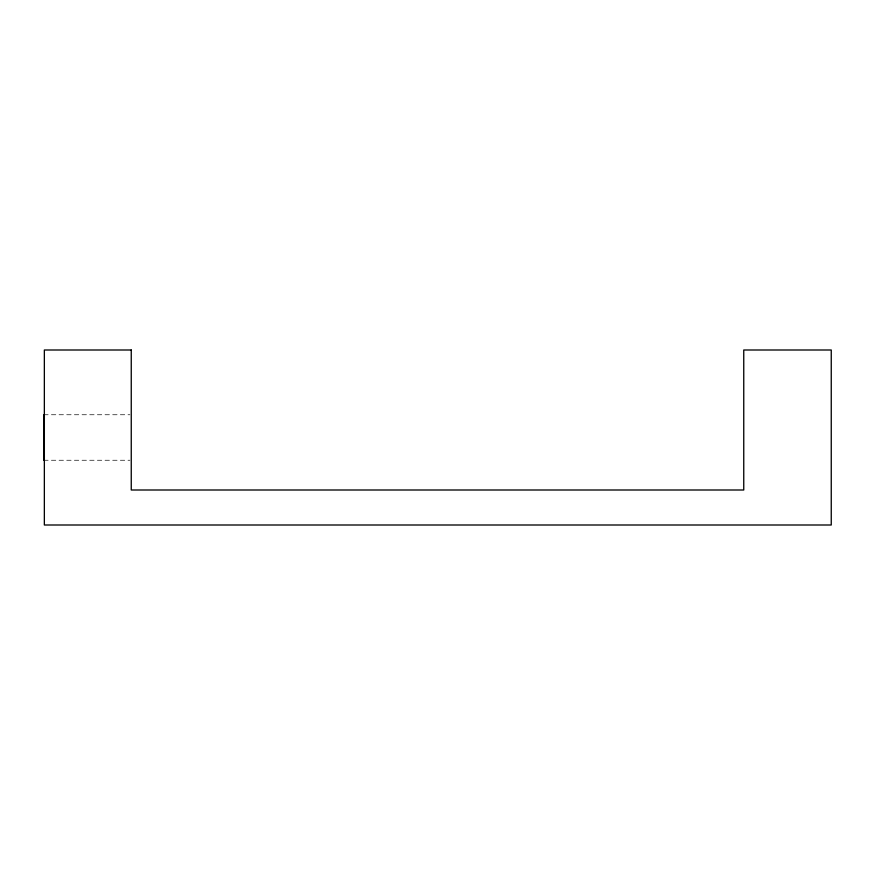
<?xml version="1.0" encoding="UTF-8"?>
<svg xmlns="http://www.w3.org/2000/svg" width="875" height="875" viewBox="0 0 875 875"><rect width="100%" height="100%" fill="white"/><g stroke="black" fill="none" stroke-linecap="round" stroke-linejoin="round"><path stroke-width="0.66" stroke-dasharray="4.38 3.28" d="M43.75 414.75L129.883 414.75M43.75 460.25L129.883 460.25"/><path stroke-width="1.31" d="M43.75 414.75L43.75 460.25M131.25 350L44.352 350L44.352 525L831.25 525L831.25 350L743.75 350L743.75 490L131.25 490L131.25 350"/></g></svg>
